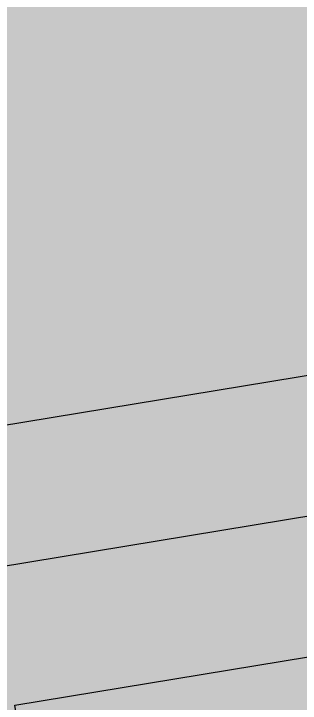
# Model space of a CAD drawing. Header units: millimetres. Extents: x 33240 to 33395, y 51607 to 51720.
# Drawn here: x 33274.138 to 33274.489, y 51681.153 to 51681.997 of the extents above; entities that cross this region are included whole.
import ezdxf

# ---------------------------------------------------------------- set-up
doc = ezdxf.new("R2010")
doc.units = ezdxf.units.MM
doc.header["$LTSCALE"] = 0.3
doc.header["$MEASUREMENT"] = 0
doc.linetypes.add('ACAD_ISO04W100', pattern=[30, 24, -3, 0, -3])
doc.layers.add('07-REVT-SOL', color=8, linetype='CONTINUOUS')
doc.layers.add('15-PLAF-TECHN-TEMPORAIRE', color=113, linetype='CONTINUOUS')

msp = doc.modelspace()

# ---------------------------------------------------------------- hatches: boundary and pattern name
at = {"layer": '07-REVT-SOL'}
h = msp.add_hatch(dxfattribs=at)
h.set_pattern_fill('CROSS', color=30, style=0)
h.set_pattern_definition([(189.35057367, (57785.36794, 108093.83487), (-0.2060594638, -0.2872968802), [0.125, -0.375]), (279.35057367, (57785.29612, 108093.88639), (0.2872968802, -0.2060594638), [0.125, -0.375])])
edge = h.paths.add_edge_path()
edge.add_line((33283.37834, 51687.08222), (33282.64428, 51691.54015))
edge.add_line((33282.64428, 51691.54015), (33270.16237, 51689.48484))
edge.add_line((33270.16237, 51689.48484), (33272.72134, 51673.94416))
edge.add_line((33272.72134, 51673.94416), (33273.82317, 51674.12555))
edge.add_line((33273.82317, 51674.12555), (33273.45317, 51676.37256))
edge.add_line((33273.45317, 51676.37256), (33279.43924, 51677.35824))
edge.add_line((33279.43924, 51677.35824), (33280.44289, 51671.26305))
edge.add_line((33280.44289, 51671.26305), (33280.69327, 51669.7425))
edge.add_line((33280.69327, 51669.7425), (33287.18279, 51670.81109))
edge.add_arc((33295.49829, 51677.43212), 10.62947, 146.696325, 218.527795, ccw=False)
edge.add_line((33286.61448, 51683.26851), (33287.3226, 51684.32885))
edge.add_line((33287.3226, 51684.32885), (33288.3032, 51685.52771))
edge.add_line((33288.3032, 51685.52771), (33286.19868, 51687.54663))
edge.add_line((33286.19868, 51687.54663), (33283.37834, 51687.08222))

# ---------------------------------------------------------------- linework, layer by layer
at = {"layer": '15-PLAF-TECHN-TEMPORAIRE', "color": 8, "linetype": 'ACAD_ISO04W100'}
msp.add_line((33285.78289, 51683.23981), (33271.97058, 51680.96543), dxfattribs=at)
at = {"layer": '15-PLAF-TECHN-TEMPORAIRE', "ltscale": 10}
for points in [[(33275.72207, 51681.75545), (33274.08413, 51681.48574), (33273.81442, 51683.12369), (33275.45236, 51683.3934)], [(33276.04702, 51679.78203), (33274.40908, 51679.51232), (33274.13937, 51681.15026), (33275.77731, 51681.41997)]]:
    msp.add_lwpolyline(points, close=True, dxfattribs=at)

doc.saveas('drawing.dxf')
